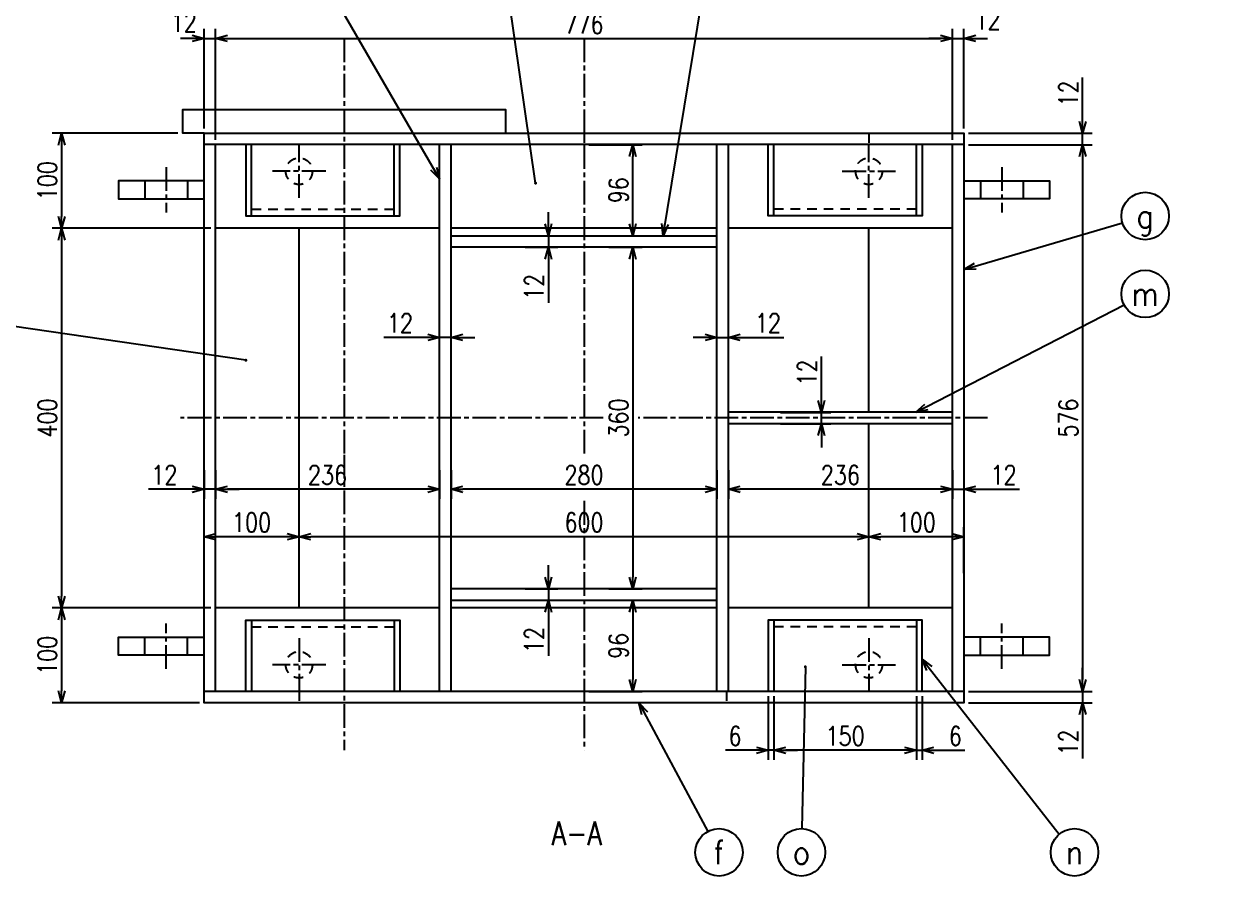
# Model space of a CAD drawing. Extents: x 0 to 4205, y 0 to 5940.
# Drawn here: x 1439 to 2698, y 1566 to 2463 of the extents above; entities that cross this region are included whole.
import ezdxf
from ezdxf.enums import TextEntityAlignment as Align

# ---------------------------------------------------------------- set-up
doc = ezdxf.new("R2010")
doc.units = 0
doc.header["$LTSCALE"] = 5
doc.linetypes.add('GEN3A', pattern=[3.5, 2, -1.5])
doc.linetypes.add('GEN7A', pattern=[7.5, 5, -0.75, 1, -0.75])
doc.layers.get('0').update_dxf_attribs({"linetype": 'CONTINUOUS'})
doc.layers.get('DEFPOINTS').update_dxf_attribs({"linetype": 'CONTINUOUS'})
for name, color, linetype in [('2', 5, 'CONTINUOUS'), ('3A', 6, 'GEN3A'), ('5', 3, 'CONTINUOUS'), ('6', 52, 'CONTINUOUS'), ('7A', 4, 'GEN7A')]:
    doc.layers.add(name, color=color, linetype=linetype)
doc.layers.add('AM_5', color=92, linetype='CONTINUOUS', lineweight=25)
doc.styles.get("Standard").update_dxf_attribs({"font": 'romans.shx', "width": 0.8, "bigfont": 'extfont.shx'})
doc.dimstyles.new('GEN-ISO', dxfattribs={"dimscale": 5, "dimtxt": 4, "dimasz": 2.5, "dimexe": 2, "dimexo": 1, "dimgap": 1, "dimtad": 3, "dimdec": 3, "dimrnd": 0.001, "dimdsep": 46, "dimtxsty": 'Standard', "dimblk": 'OPEN30', "dimcen": 0, "dimclrt": 52, "dimadec": 0, "dimazin": 0, "dimtp": 0.1, "dimtm": 0.1, "dimtfac": 0.6, "dimtdec": 3, "dimtmove": 2, "dimatfit": 3, "dimldrblk": 'OPEN30', "dimfxl": 1, "dimarcsym": 0})
doc.dimstyles.new('GEN-ISO$0', dxfattribs={"dimscale": 5, "dimtxt": 4, "dimasz": 2.5, "dimexe": 2, "dimexo": 1, "dimgap": 1, "dimtad": 3, "dimdec": 3, "dimrnd": 0.001, "dimdsep": 46, "dimtxsty": 'Standard', "dimblk": 'OPEN30', "dimcen": 0, "dimclrt": 52, "dimadec": 0, "dimazin": 0, "dimtp": 0.1, "dimtm": 0.1, "dimtfac": 0.6, "dimtdec": 3, "dimtmove": 2, "dimatfit": 3, "dimldrblk": 'OPEN30', "dimfxl": 1, "dimarcsym": 0})
doc.dimstyles.new('GEN-ISO$7', dxfattribs={"dimscale": 7.071, "dimtxt": 4, "dimasz": 2.5, "dimexe": 2, "dimexo": 1, "dimgap": 1, "dimtad": 3, "dimdec": 3, "dimrnd": 0.001, "dimdsep": 46, "dimtxsty": 'Standard', "dimblk": 'OPEN30', "dimcen": 0, "dimclrt": 52, "dimadec": 0, "dimazin": 0, "dimtp": 0.1, "dimtm": 0.1, "dimtfac": 0.6, "dimtdec": 3, "dimtmove": 0, "dimatfit": 3, "dimldrblk": 'OPEN30', "dimfxl": 1, "dimarcsym": 0})

# ---------------------------------------------------------------- blocks, each defined once
blk = doc.blocks.new('_Open30')
at = {"color": 0, "linetype": 'ByBlock', "lineweight": -2}
for p, q in [((-1, 0.27), (0, 0)), ((0, 0), (-1, -0.27)), ((0, 0), (-1, 0))]:
    blk.add_line(p, q, dxfattribs=at)
blk = doc.blocks.new('*D137')
at = {"layer": '5', "color": 0, "lineweight": -2, "transparency": 16777216}
for p, q in [((2378.4, 1755.1), (2378.4, 1688.1)), ((2384.4, 1755.1), (2384.4, 1688.1)), ((2365.9, 1698.1), (2353.4, 1698.1)), ((2378.4, 1698.1), (2384.4, 1698.1)), ((2396.9, 1698.1), (2429.3, 1698.1))]:
    blk.add_line(p, q, dxfattribs=at)
at = {"layer": 'DEFPOINTS', "color": 0, "transparency": 16777216}
for p in [(2378.4, 1760.1), (2384.4, 1760.1), (2384.4, 1698.1)]:
    blk.add_point(p, dxfattribs=at)
at = {"layer": '5', "color": 0, "lineweight": -2, "transparency": 16777216, "xscale": 12.5, "yscale": 12.5, "zscale": 12.5}
blk.add_blockref('_Open30', (2378.4, 1698.1), dxfattribs=at)
at = {"layer": '5', "color": 0, "lineweight": -2, "transparency": 16777216, "xscale": 12.5, "yscale": 12.5, "zscale": 12.5, "rotation": 180}
blk.add_blockref('_Open30', (2384.4, 1698.1), dxfattribs=at)
at = {"layer": '5', "color": 52, "transparency": 16777216, "insert": (2419.4, 1713.1), "char_height": 20, "attachment_point": 5}
blk.add_mtext('6', dxfattribs=at)
blk = doc.blocks.new('*D138')
at = {"layer": '5', "color": 0, "lineweight": -2, "transparency": 16777216}
for p, q in [((2228.4, 1755.1), (2228.4, 1688.1)), ((2378.4, 1755.1), (2378.4, 1688.1)), ((2365.9, 1698.1), (2240.9, 1698.1))]:
    blk.add_line(p, q, dxfattribs=at)
at = {"layer": 'DEFPOINTS', "color": 0, "transparency": 16777216}
for p in [(2228.4, 1760.1), (2378.4, 1760.1), (2228.4, 1698.1)]:
    blk.add_point(p, dxfattribs=at)
at = {"layer": '5', "color": 0, "lineweight": -2, "transparency": 16777216, "xscale": 12.5, "yscale": 12.5, "zscale": 12.5, "rotation": 180}
blk.add_blockref('_Open30', (2228.4, 1698.1), dxfattribs=at)
at = {"layer": '5', "color": 0, "lineweight": -2, "transparency": 16777216, "xscale": 12.5, "yscale": 12.5, "zscale": 12.5}
blk.add_blockref('_Open30', (2378.4, 1698.1), dxfattribs=at)
at = {"layer": '5', "color": 52, "transparency": 16777216, "insert": (2303.4, 1713.1), "char_height": 20, "attachment_point": 5}
blk.add_mtext('150', dxfattribs=at)
blk = doc.blocks.new('*D139')
at = {"layer": '5', "color": 0, "lineweight": -2, "transparency": 16777216}
for p, q in [((2222.4, 1755.1), (2222.4, 1688.1)), ((2228.4, 1755.1), (2228.4, 1688.1)), ((2209.9, 1698.1), (2177.5, 1698.1)), ((2228.4, 1698.1), (2222.4, 1698.1)), ((2240.9, 1698.1), (2253.4, 1698.1))]:
    blk.add_line(p, q, dxfattribs=at)
at = {"layer": 'DEFPOINTS', "color": 0, "transparency": 16777216}
for p in [(2222.4, 1760.1), (2228.4, 1760.1), (2222.4, 1698.1)]:
    blk.add_point(p, dxfattribs=at)
at = {"layer": '5', "color": 0, "lineweight": -2, "transparency": 16777216, "xscale": 12.5, "yscale": 12.5, "zscale": 12.5}
blk.add_blockref('_Open30', (2222.4, 1698.1), dxfattribs=at)
at = {"layer": '5', "color": 0, "lineweight": -2, "transparency": 16777216, "xscale": 12.5, "yscale": 12.5, "zscale": 12.5, "rotation": 180}
blk.add_blockref('_Open30', (2228.4, 1698.1), dxfattribs=at)
at = {"layer": '5', "color": 52, "transparency": 16777216, "insert": (2187.5, 1713.1), "char_height": 20, "attachment_point": 5}
blk.add_mtext('6', dxfattribs=at)
blk = doc.blocks.new('*D140')
at = {"layer": '5', "color": 0, "lineweight": -2, "transparency": 16777216}
for p, q in [((2553.4, 2360.6), (2553.4, 2406.8)), ((2433.4, 2348.1), (2563.4, 2348.1)), ((2553.4, 2336.1), (2553.4, 2348.1)), ((2433.4, 2336.1), (2563.4, 2336.1)), ((2553.4, 2323.6), (2553.4, 2311.1))]:
    blk.add_line(p, q, dxfattribs=at)
at = {"layer": 'DEFPOINTS', "color": 0, "transparency": 16777216}
for p in [(2428.4, 2348.1), (2553.4, 2348.1), (2428.4, 2336.1)]:
    blk.add_point(p, dxfattribs=at)
at = {"layer": '5', "color": 0, "lineweight": -2, "transparency": 16777216, "xscale": 12.5, "yscale": 12.5, "zscale": 12.5}
for p, rotation in [((2553.4, 2348.1), 270), ((2553.4, 2336.1), 90)]:
    blk.add_blockref('_Open30', p, dxfattribs=dict(at, rotation=rotation))
at = {"layer": '5', "color": 52, "transparency": 16777216, "insert": (2538.4, 2390), "char_height": 20, "attachment_point": 5, "rotation": 90}
blk.add_mtext('12', dxfattribs=at)
blk = doc.blocks.new('*D141')
at = {"layer": '5', "color": 0, "lineweight": -2, "transparency": 16777216}
for p, q in [((2433.4, 2336.1), (2563.4, 2336.1)), ((2553.4, 2323.6), (2553.4, 1772.6)), ((2433.4, 1760.1), (2563.4, 1760.1))]:
    blk.add_line(p, q, dxfattribs=at)
at = {"layer": 'DEFPOINTS', "color": 0, "transparency": 16777216}
for p in [(2428.4, 2336.1), (2428.4, 1760.1), (2553.4, 1760.1)]:
    blk.add_point(p, dxfattribs=at)
at = {"layer": '5', "color": 0, "lineweight": -2, "transparency": 16777216, "xscale": 12.5, "yscale": 12.5, "zscale": 12.5}
for p, rotation in [((2553.4, 2336.1), 90), ((2553.4, 1760.1), 270)]:
    blk.add_blockref('_Open30', p, dxfattribs=dict(at, rotation=rotation))
at = {"layer": '5', "color": 52, "transparency": 16777216, "insert": (2538.4, 2048.1), "char_height": 20, "attachment_point": 5, "rotation": 90}
blk.add_mtext('576', dxfattribs=at)
blk = doc.blocks.new('*D142')
at = {"layer": '5', "color": 0, "lineweight": -2, "transparency": 16777216}
for p, q in [((2553.4, 1772.6), (2553.4, 1785.1)), ((2433.4, 1760.1), (2563.4, 1760.1)), ((2553.4, 1760.1), (2553.4, 1748.1)), ((2433.4, 1748.1), (2563.4, 1748.1)), ((2553.4, 1735.6), (2553.4, 1689.5))]:
    blk.add_line(p, q, dxfattribs=at)
at = {"layer": 'DEFPOINTS', "color": 0, "transparency": 16777216}
for p in [(2428.4, 1760.1), (2428.4, 1748.1), (2553.4, 1748.1)]:
    blk.add_point(p, dxfattribs=at)
at = {"layer": '5', "color": 0, "lineweight": -2, "transparency": 16777216, "xscale": 12.5, "yscale": 12.5, "zscale": 12.5}
for p, rotation in [((2553.4, 1760.1), 270), ((2553.4, 1748.1), 90)]:
    blk.add_blockref('_Open30', p, dxfattribs=dict(at, rotation=rotation))
at = {"layer": '5', "color": 52, "transparency": 16777216, "insert": (2538.4, 1706.3), "char_height": 20, "attachment_point": 5, "rotation": 90}
blk.add_mtext('12', dxfattribs=at)
blk = doc.blocks.new('*D143')
at = {"layer": '5', "color": 0, "lineweight": -2, "transparency": 16777216}
for p, q in [((1600.9, 2348.1), (1468.4, 2348.1)), ((1478.4, 2335.6), (1478.4, 2260.6)), ((1635.4, 2248.1), (1468.4, 2248.1))]:
    blk.add_line(p, q, dxfattribs=at)
at = {"layer": 'DEFPOINTS', "color": 0, "transparency": 16777216}
for p in [(1605.9, 2348.1), (1478.4, 2248.1), (1640.4, 2248.1)]:
    blk.add_point(p, dxfattribs=at)
at = {"layer": '5', "color": 0, "lineweight": -2, "transparency": 16777216, "xscale": 12.5, "yscale": 12.5, "zscale": 12.5}
for p, rotation in [((1478.4, 2348.1), 90), ((1478.4, 2248.1), 270)]:
    blk.add_blockref('_Open30', p, dxfattribs=dict(at, rotation=rotation))
at = {"layer": '5', "color": 52, "transparency": 16777216, "insert": (1463.4, 2298.1), "char_height": 20, "attachment_point": 5, "rotation": 90}
blk.add_mtext('100', dxfattribs=at)
blk = doc.blocks.new('*D144')
at = {"layer": '5', "color": 0, "lineweight": -2, "transparency": 16777216}
for p, q in [((1478.4, 2235.6), (1478.4, 1860.6)), ((1635.4, 1848.1), (1468.4, 1848.1))]:
    blk.add_line(p, q, dxfattribs=at)
at = {"layer": 'DEFPOINTS', "color": 0, "transparency": 16777216}
for p in [(1640.4, 2248.1), (1478.4, 1848.1), (1640.4, 1848.1)]:
    blk.add_point(p, dxfattribs=at)
at = {"layer": '5', "color": 0, "lineweight": -2, "transparency": 16777216, "xscale": 12.5, "yscale": 12.5, "zscale": 12.5}
for p, rotation in [((1478.4, 2248.1), 90), ((1478.4, 1848.1), 270)]:
    blk.add_blockref('_Open30', p, dxfattribs=dict(at, rotation=rotation))
at = {"layer": '5', "color": 52, "transparency": 16777216, "insert": (1463.4, 2048.1), "char_height": 20, "attachment_point": 5, "rotation": 90}
blk.add_mtext('400', dxfattribs=at)
blk = doc.blocks.new('*D145')
at = {"layer": '5', "color": 0, "lineweight": -2, "transparency": 16777216}
for p, q in [((1478.4, 1835.6), (1478.4, 1760.6)), ((1623.4, 1748.1), (1468.4, 1748.1))]:
    blk.add_line(p, q, dxfattribs=at)
at = {"layer": 'DEFPOINTS', "color": 0, "transparency": 16777216}
for p in [(1640.4, 1848.1), (1478.4, 1748.1), (1628.4, 1748.1)]:
    blk.add_point(p, dxfattribs=at)
at = {"layer": '5', "color": 0, "lineweight": -2, "transparency": 16777216, "xscale": 12.5, "yscale": 12.5, "zscale": 12.5}
for p, rotation in [((1478.4, 1848.1), 90), ((1478.4, 1748.1), 270)]:
    blk.add_blockref('_Open30', p, dxfattribs=dict(at, rotation=rotation))
at = {"layer": '5', "color": 52, "transparency": 16777216, "insert": (1463.4, 1798.1), "char_height": 20, "attachment_point": 5, "rotation": 90}
blk.add_mtext('100', dxfattribs=at)
blk = doc.blocks.new('*D146')
at = {"layer": '5', "color": 0, "lineweight": -2, "transparency": 16777216}
for p, q in [((2328.4, 1884.1), (2328.4, 1933.1)), ((2428.4, 1884.8), (2428.4, 1933.1)), ((2415.9, 1923.1), (2340.9, 1923.1))]:
    blk.add_line(p, q, dxfattribs=at)
at = {"layer": 'DEFPOINTS', "color": 0, "transparency": 16777216}
for p in [(2328.4, 1923.1), (2328.4, 1879.1), (2428.4, 1879.8)]:
    blk.add_point(p, dxfattribs=at)
at = {"layer": '5', "color": 0, "lineweight": -2, "transparency": 16777216, "xscale": 12.5, "yscale": 12.5, "zscale": 12.5, "rotation": 180}
blk.add_blockref('_Open30', (2328.4, 1923.1), dxfattribs=at)
at = {"layer": '5', "color": 0, "lineweight": -2, "transparency": 16777216, "xscale": 12.5, "yscale": 12.5, "zscale": 12.5}
blk.add_blockref('_Open30', (2428.4, 1923.1), dxfattribs=at)
at = {"layer": '5', "color": 52, "transparency": 16777216, "insert": (2378.4, 1938.1), "char_height": 20, "attachment_point": 5}
blk.add_mtext('100', dxfattribs=at)
blk = doc.blocks.new('*D147')
at = {"layer": '5', "color": 0, "lineweight": -2, "transparency": 16777216}
for p, q in [((1728.4, 1884.1), (1728.4, 1933.1)), ((2315.9, 1923.1), (1740.9, 1923.1))]:
    blk.add_line(p, q, dxfattribs=at)
at = {"layer": 'DEFPOINTS', "color": 0, "transparency": 16777216}
for p in [(1728.4, 1923.1), (1728.4, 1879.1), (2328.4, 1879.1)]:
    blk.add_point(p, dxfattribs=at)
at = {"layer": '5', "color": 0, "lineweight": -2, "transparency": 16777216, "xscale": 12.5, "yscale": 12.5, "zscale": 12.5, "rotation": 180}
blk.add_blockref('_Open30', (1728.4, 1923.1), dxfattribs=at)
at = {"layer": '5', "color": 0, "lineweight": -2, "transparency": 16777216, "xscale": 12.5, "yscale": 12.5, "zscale": 12.5}
blk.add_blockref('_Open30', (2328.4, 1923.1), dxfattribs=at)
at = {"layer": '5', "color": 52, "transparency": 16777216, "insert": (2028.4, 1938.1), "char_height": 20, "attachment_point": 5}
blk.add_mtext('600', dxfattribs=at)
blk = doc.blocks.new('*D148')
at = {"layer": '5', "color": 0, "lineweight": -2, "transparency": 16777216}
for p, q in [((1628.4, 1884.1), (1628.4, 1933.1)), ((1715.9, 1923.1), (1640.9, 1923.1))]:
    blk.add_line(p, q, dxfattribs=at)
at = {"layer": 'DEFPOINTS', "color": 0, "transparency": 16777216}
for p in [(1628.4, 1923.1), (1628.4, 1879.1), (1728.4, 1879.1)]:
    blk.add_point(p, dxfattribs=at)
at = {"layer": '5', "color": 0, "lineweight": -2, "transparency": 16777216, "xscale": 12.5, "yscale": 12.5, "zscale": 12.5, "rotation": 180}
blk.add_blockref('_Open30', (1628.4, 1923.1), dxfattribs=at)
at = {"layer": '5', "color": 0, "lineweight": -2, "transparency": 16777216, "xscale": 12.5, "yscale": 12.5, "zscale": 12.5}
blk.add_blockref('_Open30', (1728.4, 1923.1), dxfattribs=at)
at = {"layer": '5', "color": 52, "transparency": 16777216, "insert": (1678.4, 1938.1), "char_height": 20, "attachment_point": 5}
blk.add_mtext('100', dxfattribs=at)
blk = doc.blocks.new('*D149')
at = {"layer": '5', "color": 0, "lineweight": -2, "transparency": 16777216}
for p, q in [((2416.4, 1993.1), (2416.4, 1963.1)), ((2428.4, 1993.1), (2428.4, 1963.1)), ((2403.9, 1973.1), (2391.4, 1973.1)), ((2416.4, 1973.1), (2428.4, 1973.1)), ((2440.9, 1973.1), (2487, 1973.1))]:
    blk.add_line(p, q, dxfattribs=at)
at = {"layer": 'DEFPOINTS', "color": 0, "transparency": 16777216}
for p in [(2416.4, 1998.1), (2428.4, 1998.1), (2428.4, 1973.1)]:
    blk.add_point(p, dxfattribs=at)
at = {"layer": '5', "color": 0, "lineweight": -2, "transparency": 16777216, "xscale": 12.5, "yscale": 12.5, "zscale": 12.5}
blk.add_blockref('_Open30', (2416.4, 1973.1), dxfattribs=at)
at = {"layer": '5', "color": 0, "lineweight": -2, "transparency": 16777216, "xscale": 12.5, "yscale": 12.5, "zscale": 12.5, "rotation": 180}
blk.add_blockref('_Open30', (2428.4, 1973.1), dxfattribs=at)
at = {"layer": '5', "color": 52, "transparency": 16777216, "insert": (2470.2, 1988.1), "char_height": 20, "attachment_point": 5}
blk.add_mtext('12', dxfattribs=at)
blk = doc.blocks.new('*D150')
at = {"layer": '5', "color": 0, "lineweight": -2, "transparency": 16777216}
for p, q in [((2180.4, 1993.1), (2180.4, 1963.1)), ((2416.4, 1993.1), (2416.4, 1963.1)), ((2403.9, 1973.1), (2192.9, 1973.1))]:
    blk.add_line(p, q, dxfattribs=at)
at = {"layer": 'DEFPOINTS', "color": 0, "transparency": 16777216}
for p in [(2180.4, 1998.1), (2416.4, 1998.1), (2180.4, 1973.1)]:
    blk.add_point(p, dxfattribs=at)
at = {"layer": '5', "color": 0, "lineweight": -2, "transparency": 16777216, "xscale": 12.5, "yscale": 12.5, "zscale": 12.5, "rotation": 180}
blk.add_blockref('_Open30', (2180.4, 1973.1), dxfattribs=at)
at = {"layer": '5', "color": 0, "lineweight": -2, "transparency": 16777216, "xscale": 12.5, "yscale": 12.5, "zscale": 12.5}
blk.add_blockref('_Open30', (2416.4, 1973.1), dxfattribs=at)
at = {"layer": '5', "color": 52, "transparency": 16777216, "insert": (2298.4, 1988.1), "char_height": 20, "attachment_point": 5}
blk.add_mtext('236', dxfattribs=at)
blk = doc.blocks.new('*D151')
at = {"layer": '5', "color": 0, "lineweight": -2, "transparency": 16777216}
for p, q in [((1888.4, 1993.1), (1888.4, 1963.1)), ((2168.4, 1993.1), (2168.4, 1963.1)), ((2155.9, 1973.1), (1900.9, 1973.1))]:
    blk.add_line(p, q, dxfattribs=at)
at = {"layer": 'DEFPOINTS', "color": 0, "transparency": 16777216}
for p in [(1888.4, 1998.1), (2168.4, 1998.1), (1888.4, 1973.1)]:
    blk.add_point(p, dxfattribs=at)
at = {"layer": '5', "color": 0, "lineweight": -2, "transparency": 16777216, "xscale": 12.5, "yscale": 12.5, "zscale": 12.5, "rotation": 180}
blk.add_blockref('_Open30', (1888.4, 1973.1), dxfattribs=at)
at = {"layer": '5', "color": 0, "lineweight": -2, "transparency": 16777216, "xscale": 12.5, "yscale": 12.5, "zscale": 12.5}
blk.add_blockref('_Open30', (2168.4, 1973.1), dxfattribs=at)
at = {"layer": '5', "color": 52, "transparency": 16777216, "insert": (2028.4, 1988.1), "char_height": 20, "attachment_point": 5}
blk.add_mtext('280', dxfattribs=at)
blk = doc.blocks.new('*D152')
at = {"layer": '5', "color": 0, "lineweight": -2, "transparency": 16777216}
for p, q in [((1640.4, 1993.1), (1640.4, 1963.1)), ((1876.4, 1993.1), (1876.4, 1963.1)), ((1863.9, 1973.1), (1652.9, 1973.1))]:
    blk.add_line(p, q, dxfattribs=at)
at = {"layer": 'DEFPOINTS', "color": 0, "transparency": 16777216}
for p in [(1640.4, 1998.1), (1876.4, 1998.1), (1640.4, 1973.1)]:
    blk.add_point(p, dxfattribs=at)
at = {"layer": '5', "color": 0, "lineweight": -2, "transparency": 16777216, "xscale": 12.5, "yscale": 12.5, "zscale": 12.5, "rotation": 180}
blk.add_blockref('_Open30', (1640.4, 1973.1), dxfattribs=at)
at = {"layer": '5', "color": 0, "lineweight": -2, "transparency": 16777216, "xscale": 12.5, "yscale": 12.5, "zscale": 12.5}
blk.add_blockref('_Open30', (1876.4, 1973.1), dxfattribs=at)
at = {"layer": '5', "color": 52, "transparency": 16777216, "insert": (1758.4, 1988.1), "char_height": 20, "attachment_point": 5}
blk.add_mtext('236', dxfattribs=at)
blk = doc.blocks.new('*D153')
at = {"layer": '5', "color": 0, "lineweight": -2, "transparency": 16777216}
for p, q in [((1628.4, 1993.1), (1628.4, 1963.1)), ((1640.4, 1993.1), (1640.4, 1963.1)), ((1615.9, 1973.1), (1569.8, 1973.1)), ((1640.4, 1973.1), (1628.4, 1973.1)), ((1652.9, 1973.1), (1665.4, 1973.1))]:
    blk.add_line(p, q, dxfattribs=at)
at = {"layer": 'DEFPOINTS', "color": 0, "transparency": 16777216}
for p in [(1628.4, 1998.1), (1640.4, 1998.1), (1628.4, 1973.1)]:
    blk.add_point(p, dxfattribs=at)
at = {"layer": '5', "color": 0, "lineweight": -2, "transparency": 16777216, "xscale": 12.5, "yscale": 12.5, "zscale": 12.5}
blk.add_blockref('_Open30', (1628.4, 1973.1), dxfattribs=at)
at = {"layer": '5', "color": 0, "lineweight": -2, "transparency": 16777216, "xscale": 12.5, "yscale": 12.5, "zscale": 12.5, "rotation": 180}
blk.add_blockref('_Open30', (1640.4, 1973.1), dxfattribs=at)
at = {"layer": '5', "color": 52, "transparency": 16777216, "insert": (1586.6, 1988.1), "char_height": 20, "attachment_point": 5}
blk.add_mtext('12', dxfattribs=at)
blk = doc.blocks.new('*D154')
at = {"layer": '5', "color": 0, "lineweight": -2, "transparency": 16777216}
for p, q in [((2168.4, 2138.1), (2168.4, 2143.1)), ((2180.4, 2138.1), (2180.4, 2143.1)), ((2155.9, 2133.1), (2143.4, 2133.1)), ((2168.4, 2133.1), (2180.4, 2133.1)), ((2192.9, 2133.1), (2239, 2133.1))]:
    blk.add_line(p, q, dxfattribs=at)
at = {"layer": 'DEFPOINTS', "color": 0, "transparency": 16777216}
for p in [(2168.4, 2133.1), (2180.4, 2133.1), (2180.4, 2133.1)]:
    blk.add_point(p, dxfattribs=at)
at = {"layer": '5', "color": 0, "lineweight": -2, "transparency": 16777216, "xscale": 12.5, "yscale": 12.5, "zscale": 12.5}
blk.add_blockref('_Open30', (2168.4, 2133.1), dxfattribs=at)
at = {"layer": '5', "color": 0, "lineweight": -2, "transparency": 16777216, "xscale": 12.5, "yscale": 12.5, "zscale": 12.5, "rotation": 180}
blk.add_blockref('_Open30', (2180.4, 2133.1), dxfattribs=at)
at = {"layer": '5', "color": 52, "transparency": 16777216, "insert": (2222.2, 2148.1), "char_height": 20, "attachment_point": 5}
blk.add_mtext('12', dxfattribs=at)
blk = doc.blocks.new('*D155')
at = {"layer": '5', "color": 0, "lineweight": -2, "transparency": 16777216}
for p, q in [((1876.4, 2138.1), (1876.4, 2143.1)), ((1888.4, 2138.1), (1888.4, 2143.1)), ((1863.9, 2133.1), (1817.8, 2133.1)), ((1888.4, 2133.1), (1876.4, 2133.1)), ((1900.9, 2133.1), (1913.4, 2133.1))]:
    blk.add_line(p, q, dxfattribs=at)
at = {"layer": 'DEFPOINTS', "color": 0, "transparency": 16777216}
for p in [(1876.4, 2133.1), (1876.4, 2133.1), (1888.4, 2133.1)]:
    blk.add_point(p, dxfattribs=at)
at = {"layer": '5', "color": 0, "lineweight": -2, "transparency": 16777216, "xscale": 12.5, "yscale": 12.5, "zscale": 12.5}
blk.add_blockref('_Open30', (1876.4, 2133.1), dxfattribs=at)
at = {"layer": '5', "color": 0, "lineweight": -2, "transparency": 16777216, "xscale": 12.5, "yscale": 12.5, "zscale": 12.5, "rotation": 180}
blk.add_blockref('_Open30', (1888.4, 2133.1), dxfattribs=at)
at = {"layer": '5', "color": 52, "transparency": 16777216, "insert": (1834.6, 2148.1), "char_height": 20, "attachment_point": 5}
blk.add_mtext('12', dxfattribs=at)
blk = doc.blocks.new('*D156')
at = {"layer": '5', "color": 0, "lineweight": -2, "transparency": 16777216}
for p, q in [((2278.4, 2066.6), (2278.4, 2112.8)), ((2235.4, 2054.1), (2288.4, 2054.1)), ((2278.4, 2042.1), (2278.4, 2054.1)), ((2235.4, 2042.1), (2288.4, 2042.1)), ((2278.4, 2029.6), (2278.4, 2017.1))]:
    blk.add_line(p, q, dxfattribs=at)
at = {"layer": 'DEFPOINTS', "color": 0, "transparency": 16777216}
for p in [(2230.4, 2054.1), (2278.4, 2054.1), (2230.4, 2042.1)]:
    blk.add_point(p, dxfattribs=at)
at = {"layer": '5', "color": 0, "lineweight": -2, "transparency": 16777216, "xscale": 12.5, "yscale": 12.5, "zscale": 12.5}
for p, rotation in [((2278.4, 2054.1), 270), ((2278.4, 2042.1), 90)]:
    blk.add_blockref('_Open30', p, dxfattribs=dict(at, rotation=rotation))
at = {"layer": '5', "color": 52, "transparency": 16777216, "insert": (2263.4, 2096), "char_height": 20, "attachment_point": 5, "rotation": 90}
blk.add_mtext('12', dxfattribs=at)
blk = doc.blocks.new('GENBALLOON1')
blk.add_circle((0, 0), 5)
at = {"flags": 1}
blk.add_attdef('GEN_PARENT', text='', height=2.5, dxfattribs=at).set_placement((0, 0), align=Align.MIDDLE)
blk.add_attdef('REF_NO', text='', height=3.5).set_placement((0, 0), align=Align.MIDDLE)
at = {"color": 7, "flags": 1}
for tag, p in [('5GENINF', (6.43, 0.96)), ('6GENINF', (6.43, 0.63)), ('7GENINF', (6.43, 0.3)), ('8GENINF', (6.43, -0.04)), ('9GENINF', (6.43, -0.37)), ('3GENINF', (6.43, -2.34)), ('4GENINF', (6.43, -2.67)), ('10GENINF', (6.43, -0.7)), ('11GENINF', (6.43, -1)), ('12GENINF', (6.43, -1.34)), ('13GENINF', (6.43, -1.67)), ('14GENINF', (6.43, -2)), ('20GENINF', (6.43, -4.7)), ('21GENINF', (6.43, -5.04)), ('15GENINF', (6.43, -3)), ('16GENINF', (6.43, -3.34)), ('17GENINF', (6.43, -3.7)), ('18GENINF', (6.43, -4.04)), ('19GENINF', (6.43, -4.37)), ('22GENINF', (6.43, -5.37))]:
    blk.add_attdef(tag, p, '', height=0.2, dxfattribs=at)
blk = doc.blocks.new('*D347')
at = {"layer": '5', "color": 0, "lineweight": -2, "transparency": 16777216}
for p, q in [((2416.4, 2341.1), (2416.4, 2458.1)), ((1652.9, 2448.1), (2403.9, 2448.1))]:
    blk.add_line(p, q, dxfattribs=at)
at = {"layer": 'DEFPOINTS', "color": 0, "transparency": 16777216}
for p in [(2416.4, 2448.1), (1640.4, 2336.1), (2416.4, 2336.1)]:
    blk.add_point(p, dxfattribs=at)
at = {"layer": '5', "color": 0, "lineweight": -2, "transparency": 16777216, "xscale": 12.5, "yscale": 12.5, "zscale": 12.5, "rotation": 180}
blk.add_blockref('_Open30', (1640.4, 2448.1), dxfattribs=at)
at = {"layer": '5', "color": 0, "lineweight": -2, "transparency": 16777216, "xscale": 12.5, "yscale": 12.5, "zscale": 12.5}
blk.add_blockref('_Open30', (2416.4, 2448.1), dxfattribs=at)
at = {"layer": '5', "color": 52, "transparency": 16777216, "insert": (2028.4, 2463.1), "char_height": 20, "attachment_point": 5}
blk.add_mtext('776', dxfattribs=at)
blk = doc.blocks.new('*D348')
at = {"layer": '5', "color": 0, "lineweight": -2, "transparency": 16777216}
for p, q in [((2428.4, 2353.1), (2428.4, 2458.1)), ((2403.9, 2448.1), (2391.4, 2448.1)), ((2416.4, 2448.1), (2428.4, 2448.1)), ((2440.9, 2448.1), (2453.4, 2448.1))]:
    blk.add_line(p, q, dxfattribs=at)
at = {"layer": 'DEFPOINTS', "color": 0, "transparency": 16777216}
for p in [(2428.4, 2448.1), (2428.4, 2348.1), (2416.4, 2336.1)]:
    blk.add_point(p, dxfattribs=at)
at = {"layer": '5', "color": 0, "lineweight": -2, "transparency": 16777216, "xscale": 12.5, "yscale": 12.5, "zscale": 12.5}
blk.add_blockref('_Open30', (2416.4, 2448.1), dxfattribs=at)
at = {"layer": '5', "color": 0, "lineweight": -2, "transparency": 16777216, "xscale": 12.5, "yscale": 12.5, "zscale": 12.5, "rotation": 180}
blk.add_blockref('_Open30', (2428.4, 2448.1), dxfattribs=at)
at = {"layer": '5', "color": 52, "transparency": 16777216, "insert": (2453.4, 2467.6), "char_height": 20, "attachment_point": 5}
blk.add_mtext('12', dxfattribs=at)
blk = doc.blocks.new('*D349')
at = {"layer": '5', "color": 0, "lineweight": -2, "transparency": 16777216}
for p, q in [((1640.4, 2341.1), (1640.4, 2458.1)), ((1615.9, 2448.1), (1603.4, 2448.1)), ((1628.4, 2448.1), (1640.4, 2448.1)), ((1652.9, 2448.1), (1665.4, 2448.1))]:
    blk.add_line(p, q, dxfattribs=at)
at = {"layer": 'DEFPOINTS', "color": 0, "transparency": 16777216}
for p in [(1640.4, 2448.1), (1628.4, 2348.1), (1640.4, 2336.1)]:
    blk.add_point(p, dxfattribs=at)
at = {"layer": '5', "color": 0, "lineweight": -2, "transparency": 16777216, "xscale": 12.5, "yscale": 12.5, "zscale": 12.5}
blk.add_blockref('_Open30', (1628.4, 2448.1), dxfattribs=at)
at = {"layer": '5', "color": 0, "lineweight": -2, "transparency": 16777216, "xscale": 12.5, "yscale": 12.5, "zscale": 12.5, "rotation": 180}
blk.add_blockref('_Open30', (1640.4, 2448.1), dxfattribs=at)
at = {"layer": '5', "color": 52, "transparency": 16777216, "insert": (1607.1, 2465.1), "char_height": 20, "attachment_point": 5}
blk.add_mtext('12', dxfattribs=at)
blk = doc.blocks.new('*D355')
at = {"layer": 'AM_5', "color": 0, "lineweight": -2, "transparency": 16777216}
for p, q in [((1990.9, 2252.6), (1990.9, 2265.1)), ((1966.6, 2240.1), (2000.9, 2240.1)), ((1990.9, 2240.1), (1990.9, 2228.1)), ((1966.6, 2228.1), (2000.9, 2228.1)), ((1990.9, 2215.6), (1990.9, 2169.5))]:
    blk.add_line(p, q, dxfattribs=at)
at = {"layer": 'DEFPOINTS', "color": 0, "transparency": 16777216}
for p in [(1961.6, 2240.1), (1961.6, 2228.1), (1990.9, 2228.1)]:
    blk.add_point(p, dxfattribs=at)
at = {"layer": 'AM_5', "color": 0, "lineweight": -2, "transparency": 16777216, "xscale": 12.5, "yscale": 12.5, "zscale": 12.5}
for p, rotation in [((1990.9, 2240.1), 270), ((1990.9, 2228.1), 90)]:
    blk.add_blockref('_Open30', p, dxfattribs=dict(at, rotation=rotation))
at = {"layer": 'AM_5', "color": 52, "transparency": 16777216, "insert": (1975.9, 2186.3), "char_height": 20, "attachment_point": 5, "rotation": 90}
blk.add_mtext('12', dxfattribs=at)
blk = doc.blocks.new('*D356')
at = {"layer": 'AM_5', "color": 0, "lineweight": -2, "transparency": 16777216}
for p, q in [((1990.9, 1880.6), (1990.9, 1893.1)), ((1966.6, 1868.1), (2000.9, 1868.1)), ((1990.9, 1868.1), (1990.9, 1856.1)), ((1966.6, 1856.1), (2000.9, 1856.1)), ((1990.9, 1843.6), (1990.9, 1797.5))]:
    blk.add_line(p, q, dxfattribs=at)
at = {"layer": 'DEFPOINTS', "color": 0, "transparency": 16777216}
for p in [(1961.6, 1868.1), (1961.6, 1856.1), (1990.9, 1856.1)]:
    blk.add_point(p, dxfattribs=at)
at = {"layer": 'AM_5', "color": 0, "lineweight": -2, "transparency": 16777216, "xscale": 12.5, "yscale": 12.5, "zscale": 12.5}
for p, rotation in [((1990.9, 1868.1), 270), ((1990.9, 1856.1), 90)]:
    blk.add_blockref('_Open30', p, dxfattribs=dict(at, rotation=rotation))
at = {"layer": 'AM_5', "color": 52, "transparency": 16777216, "insert": (1975.9, 1814.3), "char_height": 20, "attachment_point": 5, "rotation": 90}
blk.add_mtext('12', dxfattribs=at)
blk = doc.blocks.new('*D357')
at = {"layer": 'AM_5', "color": 0, "lineweight": -2, "transparency": 16777216}
for p, q in [((2054.7, 2228.1), (2089.8, 2228.1)), ((2079.8, 2215.6), (2079.8, 1880.6)), ((2054.7, 1868.1), (2089.8, 1868.1))]:
    blk.add_line(p, q, dxfattribs=at)
at = {"layer": 'DEFPOINTS', "color": 0, "transparency": 16777216}
for p in [(2049.7, 2228.1), (2049.7, 1868.1), (2079.8, 1868.1)]:
    blk.add_point(p, dxfattribs=at)
at = {"layer": 'AM_5', "color": 0, "lineweight": -2, "transparency": 16777216, "xscale": 12.5, "yscale": 12.5, "zscale": 12.5}
for p, rotation in [((2079.8, 2228.1), 90), ((2079.8, 1868.1), 270)]:
    blk.add_blockref('_Open30', p, dxfattribs=dict(at, rotation=rotation))
at = {"layer": 'AM_5', "color": 52, "transparency": 16777216, "insert": (2064.8, 2048.1), "char_height": 20, "attachment_point": 5, "rotation": 90}
blk.add_mtext('360', dxfattribs=at)
blk = doc.blocks.new('*D358')
at = {"layer": 'AM_5', "color": 0, "lineweight": -2, "transparency": 16777216}
for p, q in [((2033.4, 2336.1), (2089.8, 2336.1)), ((2079.8, 2252.6), (2079.8, 2323.6)), ((2054.7, 2240.1), (2089.8, 2240.1))]:
    blk.add_line(p, q, dxfattribs=at)
at = {"layer": 'DEFPOINTS', "color": 0, "transparency": 16777216}
for p in [(2028.4, 2336.1), (2079.8, 2336.1), (2049.7, 2240.1)]:
    blk.add_point(p, dxfattribs=at)
at = {"layer": 'AM_5', "color": 0, "lineweight": -2, "transparency": 16777216, "xscale": 12.5, "yscale": 12.5, "zscale": 12.5}
for p, rotation in [((2079.8, 2336.1), 90), ((2079.8, 2240.1), 270)]:
    blk.add_blockref('_Open30', p, dxfattribs=dict(at, rotation=rotation))
at = {"layer": 'AM_5', "color": 52, "transparency": 16777216, "insert": (2064.8, 2288.1), "char_height": 20, "attachment_point": 5, "rotation": 90}
blk.add_mtext('96', dxfattribs=at)
blk = doc.blocks.new('*D359')
at = {"layer": 'AM_5', "color": 0, "lineweight": -2, "transparency": 16777216}
for p, q in [((2054.7, 1856.1), (2089.8, 1856.1)), ((2079.8, 1843.6), (2079.8, 1772.6)), ((2033.4, 1760.1), (2089.8, 1760.1))]:
    blk.add_line(p, q, dxfattribs=at)
at = {"layer": 'DEFPOINTS', "color": 0, "transparency": 16777216}
for p in [(2049.7, 1856.1), (2028.4, 1760.1), (2079.8, 1760.1)]:
    blk.add_point(p, dxfattribs=at)
at = {"layer": 'AM_5', "color": 0, "lineweight": -2, "transparency": 16777216, "xscale": 12.5, "yscale": 12.5, "zscale": 12.5}
for p, rotation in [((2079.8, 1856.1), 90), ((2079.8, 1760.1), 270)]:
    blk.add_blockref('_Open30', p, dxfattribs=dict(at, rotation=rotation))
at = {"layer": 'AM_5', "color": 52, "transparency": 16777216, "insert": (2064.8, 1808.1), "char_height": 20, "attachment_point": 5, "rotation": 90}
blk.add_mtext('96', dxfattribs=at)

msp = doc.modelspace()

# ---------------------------------------------------------------- linework, layer by layer
at = {"layer": '2'}
for p, q in [((2428.4254, 2336.1495), (1628.4254, 2336.1495)), ((1640.4254, 2048.1495), (1640.4254, 2336.1495)), ((1678.4254, 2261.1495), (1678.4254, 2336.1495)), ((1828.4254, 2261.1495), (1828.4254, 2336.1495)), ((1876.4254, 2048.1495), (1876.4254, 2336.1495)), ((1888.4254, 2048.1495), (1888.4254, 2336.1495)), ((2168.4254, 2048.1495), (2168.4254, 2336.1495)), ((2180.4254, 2048.1495), (2180.4254, 2336.1495)), ((2228.4254, 2261.1495), (2228.4254, 2336.1495)), ((2378.4254, 2261.1495), (2378.4254, 2336.1495)), ((2416.4254, 2048.1495), (2416.4254, 2336.1495)), ((1565.9254, 2298.1495), (1565.9254, 2279.1495)), ((1610.9254, 2298.1495), (1610.9254, 2279.1495)), ((2445.9254, 2298.1495), (2445.9254, 2279.1495)), ((2490.9254, 2298.1495), (2490.9254, 2279.1495)), ((1876.4254, 2248.1495), (1640.4254, 2248.1495)), ((1728.4254, 2048.1495), (1728.4254, 2248.1495)), ((2168.4254, 2248.1495), (1888.4254, 2248.1495)), ((2416.4254, 2248.1495), (2180.4254, 2248.1495)), ((2328.4254, 2054.1495), (2328.4254, 2248.1495)), ((1888.4254, 2240.1495), (2168.4254, 2240.1495)), ((2168.4254, 2228.1495), (1888.4254, 2228.1495)), ((2416.4254, 2054.1495), (2180.4254, 2054.1495)), ((1640.4254, 1760.1495), (1640.4254, 2048.1495)), ((1728.4254, 1848.1495), (1728.4254, 2048.1495)), ((1876.4254, 1760.1495), (1876.4254, 2048.1495)), ((1888.4254, 1760.1495), (1888.4254, 2048.1495)), ((2168.4254, 1760.1495), (2168.4254, 2048.1495)), ((2180.4254, 1760.1495), (2180.4254, 2048.1495)), ((2416.4254, 2042.1495), (2180.4254, 2042.1495)), ((2328.4254, 1848.1495), (2328.4254, 2042.1495)), ((2416.4254, 1760.1495), (2416.4254, 2048.1495)), ((2168.4254, 1868.1495), (1888.4254, 1868.1495)), ((1888.4254, 1856.1495), (2168.4254, 1856.1495)), ((1876.4254, 1848.1495), (1640.4254, 1848.1495)), ((2168.4254, 1848.1495), (1888.4254, 1848.1495)), ((2416.4254, 1848.1495), (2180.4254, 1848.1495)), ((1678.4254, 1835.1495), (1678.4254, 1760.1495)), ((1828.4254, 1835.1495), (1828.4254, 1760.1495)), ((2228.4254, 1835.1495), (2228.4254, 1760.1495)), ((2378.4254, 1835.1495), (2378.4254, 1760.1495)), ((1565.9254, 1798.1495), (1565.9254, 1817.1495)), ((1610.9254, 1798.1495), (1610.9254, 1817.1495)), ((2445.9254, 1798.1495), (2445.9254, 1817.1495)), ((2490.9254, 1798.1495), (2490.9254, 1817.1495)), ((2428.4254, 1760.1495), (1628.4254, 1760.1495))]:
    msp.add_line(p, q, dxfattribs=at)
for points in [[(1628.4254, 2348.1495), (1605.9254, 2348.1495), (1605.9254, 2373.1495), (1945.9254, 2373.1495), (1945.9254, 2348.1495)], [(1628.4254, 2048.1495), (1628.4254, 2348.1495), (2428.4254, 2348.1495), (2428.4254, 2048.1495)], [(1672.4254, 2336.1495), (1672.4254, 2261.1495), (1834.4254, 2261.1495), (1834.4254, 2336.1495)], [(2384.4254, 2336.1495), (2384.4254, 2261.1495), (2222.4254, 2261.1495), (2222.4254, 2336.1495)], [(1628.4254, 2298.1495), (1538.4254, 2298.1495), (1538.4254, 2279.1495), (1628.4254, 2279.1495)], [(2428.4254, 2298.1495), (2518.4254, 2298.1495), (2518.4254, 2279.1495), (2428.4254, 2279.1495)], [(2428.4254, 2048.1495), (2428.4254, 1748.1495), (1628.4254, 1748.1495), (1628.4254, 2048.1495)], [(1672.4254, 1760.1495), (1672.4254, 1835.1495), (1834.4254, 1835.1495), (1834.4254, 1760.1495)], [(2384.4254, 1760.1495), (2384.4254, 1835.1495), (2222.4254, 1835.1495), (2222.4254, 1760.1495)], [(1628.4254, 1798.1495), (1538.4254, 1798.1495), (1538.4254, 1817.1495), (1628.4254, 1817.1495)], [(2428.4254, 1798.1495), (2518.4254, 1798.1495), (2518.4254, 1817.1495), (2428.4254, 1817.1495)]]:
    msp.add_lwpolyline(points, dxfattribs=at)
at = {"layer": '3A'}
for p, q in [((2028.4254, 2348.1495), (2028.4254, 2336.1495)), ((2328.4254, 2348.1495), (2328.4254, 2336.1495)), ((1678.4254, 2268.1495), (1828.4254, 2268.1495)), ((2378.4254, 2268.1495), (2228.4254, 2268.1495)), ((1678.4254, 1828.1495), (1828.4254, 1828.1495)), ((2378.4254, 1828.1495), (2228.4254, 1828.1495)), ((1728.4254, 1760.1495), (1728.4254, 1748.1495)), ((2178.4254, 1760.1495), (2178.4254, 1748.1495))]:
    msp.add_line(p, q, dxfattribs=at)
for centre in [(1728.4254, 2308.1495), (2328.4254, 2308.1495), (1728.4254, 1788.1495), (2328.4254, 1788.1495)]:
    msp.add_circle(centre, 14, dxfattribs=at)
at = {"layer": '5'}
msp.add_line((1628.4254, 2353.1495), (1628.4254, 2458.1495), dxfattribs=at)
at = {"layer": '7A'}
for p, q in [((1775.9254, 2448.1495), (1775.9254, 2010.5022)), ((2028.4254, 2448.1495), (2028.4254, 2010.5022)), ((1728.4254, 2280.1495), (1728.4254, 2336.1495)), ((2328.4254, 2280.1495), (2328.4254, 2336.1495)), ((1588.4254, 2312.4344), (1588.4254, 2264.6939)), ((1756.4254, 2308.1495), (1700.4254, 2308.1495)), ((2300.4254, 2308.1495), (2356.4254, 2308.1495)), ((2468.4254, 2312.4344), (2468.4254, 2264.6939)), ((2048.5653, 2048.1495), (1603.4254, 2048.1495)), ((2453.4254, 2048.1495), (2085.3302, 2048.1495)), ((1775.9254, 2009.228), (1775.9254, 1698.1495)), ((2028.4254, 1960.702), (2028.4254, 1698.1495)), ((1588.4254, 1783.8645), (1588.4254, 1831.6051)), ((2468.4254, 1783.8645), (2468.4254, 1831.6051)), ((1728.4254, 1816.1495), (1728.4254, 1760.1495)), ((2328.4254, 1816.1495), (2328.4254, 1760.1495)), ((1756.4254, 1788.1495), (1700.4254, 1788.1495)), ((2300.4254, 1788.1495), (2356.4254, 1788.1495))]:
    msp.add_line(p, q, dxfattribs=at)

# ---------------------------------------------------------------- block references
at = {"layer": '5'}
ref = msp.add_blockref('GENBALLOON1', (2619.2723, 2260.9405), dxfattribs=dict(at, xscale=5, yscale=5, zscale=5))
ref.add_attrib('REF_NO', 'g', dxfattribs={"color": 7, "height": 25, "width": 0.9}).set_placement((2619.2723, 2260.9405), align=Align.MIDDLE_CENTER)
ref = msp.add_blockref('GENBALLOON1', (2619.2723, 2178.8926), dxfattribs=dict(at, xscale=5, yscale=5, zscale=5))
ref.add_attrib('REF_NO', 'm', dxfattribs={"color": 7, "height": 25, "width": 0.9}).set_placement((2619.2723, 2178.8926), align=Align.MIDDLE_CENTER)
ref = msp.add_blockref('GENBALLOON1', (2170.6153, 1590.5198), dxfattribs=dict(at, xscale=5, yscale=5, zscale=5))
ref.add_attrib('REF_NO', 'f', dxfattribs={"color": 7, "height": 25, "width": 0.9}).set_placement((2170.6153, 1590.5198), align=Align.MIDDLE_CENTER)
ref = msp.add_blockref('GENBALLOON1', (2257.3489, 1590.6031), dxfattribs=dict(at, xscale=5, yscale=5, zscale=5))
ref.add_attrib('REF_NO', 'o', dxfattribs={"color": 7, "height": 25, "width": 0.9}).set_placement((2257.3489, 1590.6031), align=Align.MIDDLE_CENTER)
ref = msp.add_blockref('GENBALLOON1', (2544.919, 1590.6031), dxfattribs=dict(at, xscale=5, yscale=5, zscale=5))
ref.add_attrib('REF_NO', 'n', dxfattribs={"color": 7, "height": 25, "width": 0.9}).set_placement((2544.919, 1590.6031), align=Align.MIDDLE_CENTER)

# ---------------------------------------------------------------- texts
at = {"layer": '6', "width": 0.8}
msp.add_text('A-A', height=25, dxfattribs=at).set_placement((1994.3778, 1598.1495))

# ---------------------------------------------------------------- dimensions: what is measured, and where the dimension line sits
at = {"layer": '5'}
dim = msp.add_linear_dim(base=(1640.4254, 2448.1495), p1=(1628.4254, 2348.1495), p2=(1640.4254, 2336.1495), angle=0, dimstyle='GEN-ISO$0', override={"dimse1": 1, "dimtp": 0.027, "dimtm": 0, "dimtmove": 1}, dxfattribs=at)
dim.commit()
dim.dimension.update_dxf_attribs({"geometry": '*D349', "text_midpoint": (1607.1103, 2450.0844), "dimtype": 160})
dim = msp.add_linear_dim(base=(2416.4254, 2448.1495), p1=(1640.4254, 2336.1495), p2=(2416.4254, 2336.1495), dimstyle='GEN-ISO$0', override={"dimse1": 1, "dimtp": 0.027, "dimtm": 0, "dimtmove": 1}, dxfattribs=at)
dim.commit()
dim.dimension.update_dxf_attribs({"geometry": '*D347', "text_midpoint": (2028.4254, 2463.1495)})
dim = msp.add_linear_dim(base=(2428.4254, 2448.1495), p1=(2416.4254, 2336.1495), p2=(2428.4254, 2348.1495), dimstyle='GEN-ISO$0', override={"dimse1": 1, "dimtp": 0.027, "dimtm": 0, "dimtmove": 1}, dxfattribs=at)
dim.commit()
dim.dimension.update_dxf_attribs({"geometry": '*D348', "text_midpoint": (2453.4254, 2452.5845), "dimtype": 160})
for base, p1, p2, angle, override, picture, middle in [((2553.4254, 2348.1495), (2428.4254, 2336.1495), (2428.4254, 2348.1495), 90, {"dimtp": 0.027, "dimtm": 0, "dimtmove": 0}, '*D140', (2538.4254, 2389.959)), ((1478.4254, 2248.1495), (1605.9254, 2348.1495), (1640.4254, 2248.1495), 90, {"dimtp": 0.027, "dimtm": 0, "dimtmove": 0}, '*D143', (1463.4254, 2298.1495)), ((2553.4254, 1760.1495), (2428.4254, 2336.1495), (2428.4254, 1760.1495), 90, {"dimtp": 0.027, "dimtm": 0, "dimtmove": 0}, '*D141', (2538.4254, 2048.1495)), ((1478.4254, 1848.1495), (1640.4254, 2248.1495), (1640.4254, 1848.1495), 90, {"dimse1": 1, "dimtp": 0.027, "dimtm": 0, "dimtmove": 1}, '*D144', (1463.4254, 2048.1495)), ((1876.4254, 2133.1495), (1888.4254, 2133.1495), (1876.4254, 2133.1495), 180, {"dimtp": 0.027, "dimtm": 0, "dimtmove": 0}, '*D155', (1834.6159, 2148.1495)), ((2180.4254, 2133.1495), (2168.4254, 2133.1495), (2180.4254, 2133.1495), 180, {"dimtp": 0.027, "dimtm": 0, "dimtmove": 0}, '*D154', (2222.2349, 2148.1495)), ((2278.4254, 2054.1495), (2230.4254, 2042.1495), (2230.4254, 2054.1495), 90, {"dimtp": 0.027, "dimtm": 0, "dimtmove": 0}, '*D156', (2263.4254, 2095.959)), ((1628.4254, 1973.1495), (1640.4254, 1998.1495), (1628.4254, 1998.1495), 180, {"dimtp": 0.027, "dimtm": 0, "dimtmove": 0}, '*D153', (1586.6159, 1988.1495)), ((1640.4254, 1973.1495), (1876.4254, 1998.1495), (1640.4254, 1998.1495), 180, {"dimtp": 0.027, "dimtm": 0, "dimtmove": 0}, '*D152', (1758.4254, 1988.1495)), ((1888.4254, 1973.1495), (2168.4254, 1998.1495), (1888.4254, 1998.1495), 180, {"dimtp": 0.027, "dimtm": 0, "dimtmove": 0}, '*D151', (2028.4254, 1988.1495)), ((2180.4254, 1973.1495), (2416.4254, 1998.1495), (2180.4254, 1998.1495), 180, {"dimtp": 0.027, "dimtm": 0, "dimtmove": 0}, '*D150', (2298.4254, 1988.1495)), ((2428.4254, 1973.1495), (2416.4254, 1998.1495), (2428.4254, 1998.1495), 180, {"dimtp": 0.027, "dimtm": 0, "dimtmove": 0}, '*D149', (2470.2349, 1988.1495)), ((1628.4254, 1923.1495), (1728.4254, 1879.1379), (1628.4254, 1879.1379), 180, {"dimse1": 1, "dimtp": 0.027, "dimtm": 0, "dimtmove": 1}, '*D148', (1678.4254, 1938.1495)), ((1728.4254, 1923.1495), (2328.4254, 1879.1379), (1728.4254, 1879.1379), 180, {"dimse1": 1, "dimtp": 0.027, "dimtm": 0, "dimtmove": 1}, '*D147', (2028.4254, 1938.1495)), ((2328.4254, 1923.1495), (2428.4254, 1879.7996), (2328.4254, 1879.1379), 180, {"dimtp": 0.027, "dimtm": 0, "dimtmove": 0}, '*D146', (2378.4254, 1938.1495)), ((1478.4254, 1748.1495), (1640.4254, 1848.1495), (1628.4254, 1748.1495), 90, {"dimse1": 1, "dimtp": 0.027, "dimtm": 0, "dimtmove": 1}, '*D145', (1463.4254, 1798.1495)), ((2553.4254, 1748.1495), (2428.4254, 1760.1495), (2428.4254, 1748.1495), 90, {"dimtp": 0.027, "dimtm": 0, "dimtmove": 0}, '*D142', (2538.4254, 1706.34)), ((2222.4254, 1698.1495), (2228.4254, 1760.1495), (2222.4254, 1760.1495), 180, {"dimtp": 0.027, "dimtm": 0, "dimtmove": 0}, '*D139', (2187.473, 1713.1495)), ((2228.4254, 1698.1495), (2378.4254, 1760.1495), (2228.4254, 1760.1495), 180, {"dimtp": 0.027, "dimtm": 0, "dimtmove": 0}, '*D138', (2303.4254, 1713.1495)), ((2384.4254, 1698.1495), (2378.4254, 1760.1495), (2384.4254, 1760.1495), 180, {"dimtp": 0.027, "dimtm": 0, "dimtmove": 0}, '*D137', (2419.3778, 1713.1495))]:
    dim = msp.add_linear_dim(base=base, p1=p1, p2=p2, angle=angle, dimstyle='GEN-ISO', override=override, dxfattribs=at)
    dim.commit()
    dim.dimension.update_dxf_attribs({"geometry": picture, "text_midpoint": middle})
at = {"layer": 'AM_5'}
for base, p1, p2, picture, middle in [((2079.8211, 2336.1495), (2049.7246, 2240.1495), (2028.4254, 2336.1495), '*D358', (2064.8211, 2288.1495)), ((1990.8566, 2228.1495), (1961.5556, 2240.1495), (1961.5556, 2228.1495), '*D355', (1975.8566, 2186.34)), ((2079.8211, 1868.1495), (2049.7246, 2228.1495), (2049.7246, 1868.1495), '*D357', (2064.8211, 2048.1495)), ((1990.8566, 1856.1495), (1961.5556, 1868.1495), (1961.5556, 1856.1495), '*D356', (1975.8566, 1814.34)), ((2079.8211, 1760.1495), (2049.7246, 1856.1495), (2028.4254, 1760.1495), '*D359', (2064.8211, 1808.1495))]:
    dim = msp.add_linear_dim(base=base, p1=p1, p2=p2, angle=90, dimstyle='GEN-ISO$0', override={"dimtp": 0.027, "dimtm": 0, "dimtmove": 0}, dxfattribs=at)
    dim.commit()
    dim.dimension.update_dxf_attribs({"geometry": picture, "text_midpoint": middle})

# ---------------------------------------------------------------- leaders
at = {"layer": '5', "annotation_type": 0, "has_hookline": 1, "hookline_direction": 1, "text_width": 149.3333}
msp.add_leader([(3008.0606, 2309.9955), (2801.7626, 2549.0807), (2789.2626, 2549.0807)], dimstyle='GEN-ISO', override={"dimpost": '(<>)', "dimtp": 0.027, "dimtm": 0}, dxfattribs=at)
at = {"layer": '5', "linetype": 'Continuous'}
for points in [[(1876.4254, 2300.0202), (1766.1586, 2490.8026)], [(2111.6619, 2240.1495), (2152.4371, 2487.7796)], [(2428.4254, 2204.6559), (2595.2934, 2253.8686)], [(2377.7014, 2054.1495), (2597.0591, 2167.422)], [(2384.4254, 1794.0359), (2528.8493, 1609.7542)], [(2086.2876, 1748.1495), (2158.8224, 1612.5636)]]:
    msp.add_leader(points, dimstyle='GEN-ISO', dxfattribs=at)
for points, dimstyle, override in [([(1977.4255, 2295.621), (1949.5713, 2487.8272)], 'GEN-ISO', {"dimldrblk": 'DotSmall'}), ([(1672.3966, 2108.9751), (1406.586, 2147.7665)], 'GEN-ISO$7', {"dimscale": 5, "dimtmove": 2, "dimldrblk": 'DotSmall'}), ([(2261.4789, 1785.9794), (2257.8773, 1615.5975)], 'GEN-ISO$7', {"dimscale": 5, "dimtmove": 2, "dimldrblk": 'DotSmall'})]:
    msp.add_leader(points, dimstyle=dimstyle, override=override, dxfattribs=at)

doc.saveas('drawing.dxf')
